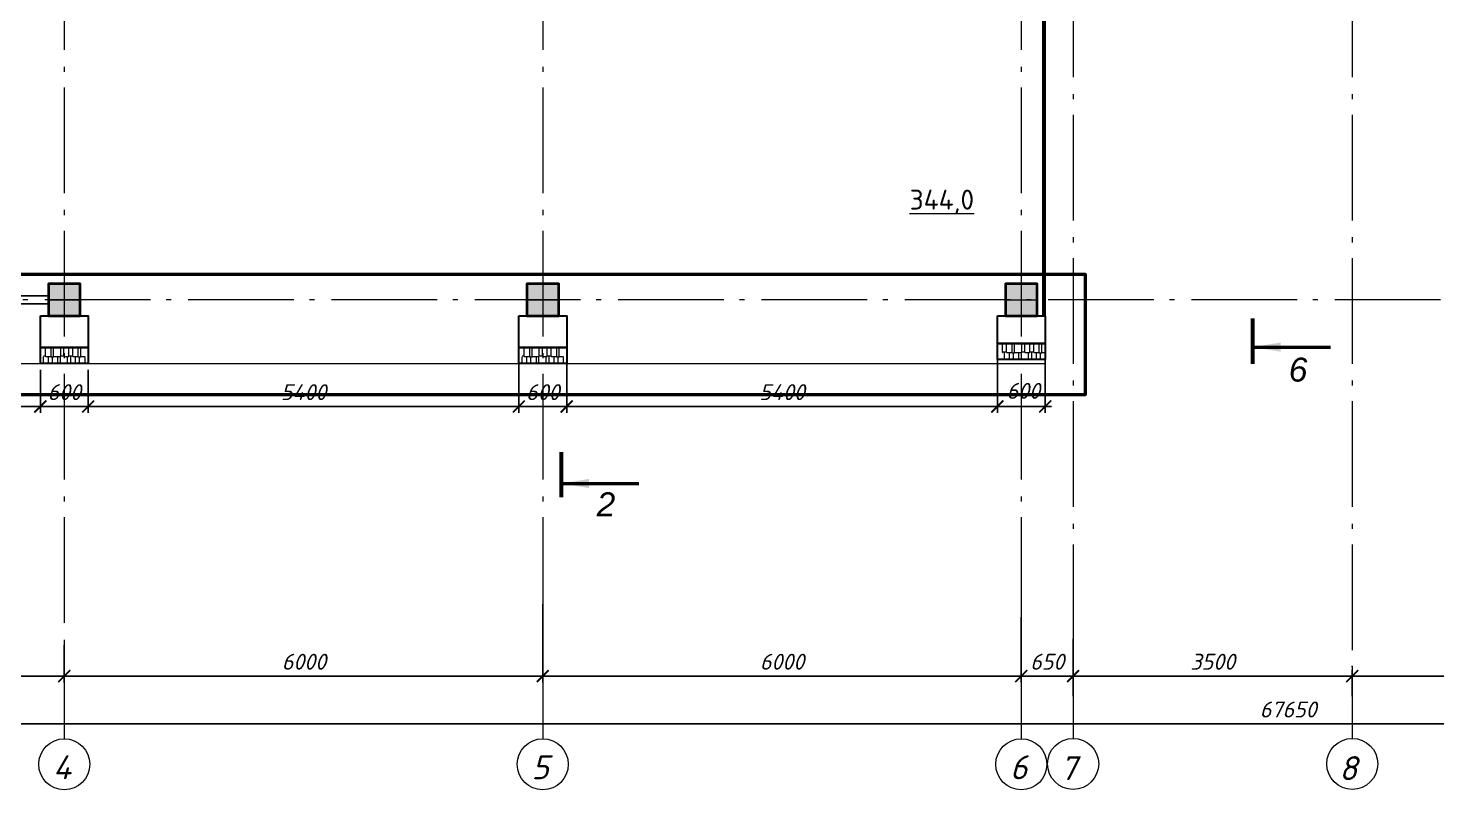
# Model space of a CAD drawing. Header units: millimetres. Extents: x -6419137 to 687965, y -598396 to 179722.
# Drawn here: x 194889 to 212552, y 41514 to 51069 of the extents above; entities that cross this region are included whole.
import ezdxf
from ezdxf.enums import TextEntityAlignment as Align

# ---------------------------------------------------------------- set-up
doc = ezdxf.new("R2010")
doc.units = ezdxf.units.MM
doc.header["$MEASUREMENT"] = 0
doc.linetypes.add('Double Dashed', pattern=[1797.222233, 1325, -211.666656, 63.333344, -197.222233])
doc.linetypes.add('штриховаяX2', pattern=[38.1, 25.4, -12.7])
for name, color, linetype in [('колонны', 7, 'Continuous'), ('оси', 7, 'Continuous'), ('размеры', 7, 'Continuous'), ('стены наруж', 7, 'Continuous'), ('чертеж', 7, 'Continuous')]:
    doc.layers.add(name, color=color, linetype=linetype)
for name, color, linetype, lineweight in [('колонны_Ном._пера__94', 252, 'Continuous', 5), ('колонны_Ном._пера__99', 7, 'Continuous', 40), ('оси_Ном._пера__96', 7, 'Continuous', 5), ('оси_Ном._пера__97', 7, 'Continuous', 20), ('площади_Ном._пера__96', 7, 'Continuous', 13), ('разрезы_Ном._пера__100', 7, 'Continuous', 50), ('разрезы_Ном._пера__97', 7, 'Continuous', 20), ('стены внутр_Ном._пера__96', 7, 'Continuous', 13), ('чертеж_Ном._пера__91', 250, 'Continuous', 5), ('чертеж_Ном._пера__98', 7, 'Continuous', 35), ('штриховка_Ном._пера__93', 253, 'Continuous', 5)]:
    doc.layers.add(name, color=color, linetype=linetype, lineweight=lineweight)
doc.styles.get("Standard").update_dxf_attribs({"font": 'isocpeui.ttf'})
doc.styles.add('СГЕНЕРИР_СТИЛЬ_2', font='gost_2_304-81_type.ttf')
doc.styles.add('СГЕНЕРИР_СТИЛЬ_7', font='ariali.ttf')
doc.dimstyles.get("Standard").update_dxf_attribs({"dimtxt": 150, "dimasz": 100, "dimexe": 100, "dimexo": 100, "dimgap": 80, "dimtad": 1, "dimtoh": 1, "dimdec": 0, "dimzin": 0, "dimdsep": 46, "dimtxsty": 'Standard', "dimblk": 'ARCHTICK', "dimblk2": 'ARCHTICK', "dimcen": 0.09, "dimdle": 100, "dimadec": 0, "dimazin": 0, "dimtfac": 1, "dimtdec": 0, "dimtofl": 0, "dimtmove": 0, "dimatfit": 3, "dimfxl": 1, "dimtolj": 1, "dimtzin": 0, "dimarcsym": 0})
doc.dimstyles.new('STEP', dxfattribs={"dimtxt": 200, "dimasz": 150, "dimexe": 80, "dimexo": 80, "dimgap": 80, "dimtad": 1, "dimdec": 0, "dimzin": 0, "dimdsep": 46, "dimtxsty": 'Standard', "dimblk": 'ARCHTICK', "dimcen": 150, "dimdle": 80, "dimadec": 0, "dimazin": 0, "dimtfac": 1, "dimtdec": 0, "dimtofl": 0, "dimtmove": 1, "dimatfit": 3, "dimfxl": 1, "dimtolj": 1, "dimtzin": 0, "dimarcsym": 0})

# ---------------------------------------------------------------- blocks, each defined once
blk = doc.blocks.new('Связ001')
at = {"layer": 'чертеж', "color": 83, "linetype": 'Continuous', "true_color": 0x7dc93b}
blk.add_line((150, 0), (1209, 0), dxfattribs=at)
blk.add_lwpolyline([(150, 100), (5983, 100), (5983, 0), (150, 0), (150, 100)], dxfattribs=at)
blk = doc.blocks.new('Стандартный маркер сетки_14')
at = {"layer": 'оси_Ном._пера__96', "linetype": 'Double Dashed'}
blk.add_line((900, 0), (76535, 0), dxfattribs=at)
at = {"layer": 'оси_Ном._пера__96', "style": 'СГЕНЕРИР_СТИЛЬ_2'}
for tag, p in [('AC_MarkerText_1_1', (-244, 270)), ('AC_MarkerText_1_2', (77991, 270))]:
    blk.add_attdef(tag, text='', height=350, rotation=180, dxfattribs=at).set_placement(p, align=Align.BOTTOM_LEFT)
blk = doc.blocks.new('Стандартный маркер сетки_17')
at = {"layer": 'оси_Ном._пера__96', "linetype": 'Double Dashed'}
for p, q in [((900, 0), (0, 0)), ((900, 0), (20403, 0)), ((20403, 0), (21303, 0))]:
    blk.add_line(p, q, dxfattribs=at)
blk.add_point((20403, 0), dxfattribs=at)
blk.add_point((20403, 0), dxfattribs=at)
at = {"layer": 'оси_Ном._пера__97', "linetype": 'Continuous'}
blk.add_circle((21623, 0), 320, dxfattribs=at)
at = {"layer": 'оси_Ном._пера__96', "style": 'СГЕНЕРИР_СТИЛЬ_2'}
blk.add_attdef('AC_MarkerText_1', text='', height=350, rotation=90, dxfattribs=at).set_placement((21973, -122), align=Align.BOTTOM_LEFT)
blk = doc.blocks.new('_ArchTick')
at = {"color": 0, "linetype": 'ByBlock', "const_width": 0.15}
blk.add_lwpolyline([(-0.5, -0.5), (0.5, 0.5)], dxfattribs=at)
blk = doc.blocks.new('*D163')
at = {"layer": 'Defpoints', "color": 0, "transparency": 16777216}
for p in [(177342, 43494), (244992, 42690), (244992, 42341)]:
    blk.add_point(p, dxfattribs=at)
at = {"layer": 'размеры', "color": 0, "lineweight": -2, "transparency": 16777216}
for p, q in [((177342, 43414), (177342, 42261)), ((244992, 42610), (244992, 42261)), ((177262, 42341), (245072, 42341))]:
    blk.add_line(p, q, dxfattribs=at)
at = {"layer": 'размеры', "color": 0, "lineweight": -2, "transparency": 16777216, "xscale": 150, "yscale": 150, "zscale": 150, "rotation": 180}
blk.add_blockref('_ArchTick', (177342, 42341), dxfattribs=at)
at = {"layer": 'размеры', "color": 0, "lineweight": -2, "transparency": 16777216, "xscale": 150, "yscale": 150, "zscale": 150}
blk.add_blockref('_ArchTick', (244992, 42341), dxfattribs=at)
at = {"layer": 'размеры', "color": 0, "transparency": 16777216, "insert": (210688, 42522), "char_height": 200, "attachment_point": 5}
blk.add_mtext('\\A1;67650', dxfattribs=at)
blk = doc.blocks.new('*D167')
at = {"layer": 'Defpoints', "color": 0, "transparency": 16777216}
for p in [(189342, 43478), (195342, 43408), (195342, 42941)]:
    blk.add_point(p, dxfattribs=at)
at = {"layer": 'размеры', "color": 0, "lineweight": -2, "transparency": 16777216}
for p, q in [((189342, 43398), (189342, 42861)), ((195342, 43328), (195342, 42861)), ((189262, 42941), (195422, 42941))]:
    blk.add_line(p, q, dxfattribs=at)
at = {"layer": 'размеры', "color": 0, "lineweight": -2, "transparency": 16777216, "xscale": 150, "yscale": 150, "zscale": 150, "rotation": 180}
blk.add_blockref('_ArchTick', (189342, 42941), dxfattribs=at)
at = {"layer": 'размеры', "color": 0, "lineweight": -2, "transparency": 16777216, "xscale": 150, "yscale": 150, "zscale": 150}
blk.add_blockref('_ArchTick', (195342, 42941), dxfattribs=at)
at = {"layer": 'размеры', "color": 0, "transparency": 16777216, "insert": (192347, 43121), "char_height": 200, "attachment_point": 5}
blk.add_mtext('\\A1;6000', dxfattribs=at)
blk = doc.blocks.new('*D168')
at = {"layer": 'Defpoints', "color": 0, "transparency": 16777216}
for p in [(201342, 43549), (195342, 43408), (201342, 42941)]:
    blk.add_point(p, dxfattribs=at)
at = {"layer": 'размеры', "color": 0, "lineweight": -2, "transparency": 16777216}
for p, q in [((201342, 43469), (201342, 42861)), ((195342, 43328), (195342, 42861)), ((195262, 42941), (201422, 42941))]:
    blk.add_line(p, q, dxfattribs=at)
at = {"layer": 'размеры', "color": 0, "lineweight": -2, "transparency": 16777216, "xscale": 150, "yscale": 150, "zscale": 150, "rotation": 180}
blk.add_blockref('_ArchTick', (195342, 42941), dxfattribs=at)
at = {"layer": 'размеры', "color": 0, "lineweight": -2, "transparency": 16777216, "xscale": 150, "yscale": 150, "zscale": 150}
blk.add_blockref('_ArchTick', (201342, 42941), dxfattribs=at)
at = {"layer": 'размеры', "color": 0, "transparency": 16777216, "insert": (198347, 43121), "char_height": 200, "attachment_point": 5}
blk.add_mtext('\\A1;6000', dxfattribs=at)
blk = doc.blocks.new('*D169')
at = {"layer": 'Defpoints', "color": 0, "transparency": 16777216}
for p in [(201342, 43922), (207342, 43761), (207342, 42941)]:
    blk.add_point(p, dxfattribs=at)
at = {"layer": 'размеры', "color": 0, "lineweight": -2, "transparency": 16777216}
for p, q in [((201342, 43842), (201342, 42861)), ((207342, 43681), (207342, 42861)), ((201262, 42941), (207422, 42941))]:
    blk.add_line(p, q, dxfattribs=at)
at = {"layer": 'размеры', "color": 0, "lineweight": -2, "transparency": 16777216, "xscale": 150, "yscale": 150, "zscale": 150, "rotation": 180}
blk.add_blockref('_ArchTick', (201342, 42941), dxfattribs=at)
at = {"layer": 'размеры', "color": 0, "lineweight": -2, "transparency": 16777216, "xscale": 150, "yscale": 150, "zscale": 150}
blk.add_blockref('_ArchTick', (207342, 42941), dxfattribs=at)
at = {"layer": 'размеры', "color": 0, "transparency": 16777216, "insert": (204342, 43121), "char_height": 200, "attachment_point": 5}
blk.add_mtext('\\A1;6000', dxfattribs=at)
blk = doc.blocks.new('*D170')
at = {"layer": 'Defpoints', "color": 0, "transparency": 16777216}
for p in [(207992, 43490), (207342, 43368), (207992, 42941)]:
    blk.add_point(p, dxfattribs=at)
at = {"layer": 'размеры', "color": 0, "lineweight": -2, "transparency": 16777216}
for p, q in [((207342, 43288), (207342, 42861)), ((207992, 43410), (207992, 42861)), ((207262, 42941), (208072, 42941))]:
    blk.add_line(p, q, dxfattribs=at)
at = {"layer": 'размеры', "color": 0, "lineweight": -2, "transparency": 16777216, "xscale": 150, "yscale": 150, "zscale": 150, "rotation": 180}
blk.add_blockref('_ArchTick', (207342, 42941), dxfattribs=at)
at = {"layer": 'размеры', "color": 0, "lineweight": -2, "transparency": 16777216, "xscale": 150, "yscale": 150, "zscale": 150}
blk.add_blockref('_ArchTick', (207992, 42941), dxfattribs=at)
at = {"layer": 'размеры', "color": 0, "transparency": 16777216, "insert": (207667, 43121), "char_height": 200, "attachment_point": 5}
blk.add_mtext('\\A1;650', dxfattribs=at)
blk = doc.blocks.new('*D171')
at = {"layer": 'Defpoints', "color": 0, "transparency": 16777216}
for p in [(211492, 42941), (207992, 42610), (211492, 42610)]:
    blk.add_point(p, dxfattribs=at)
at = {"layer": 'размеры', "color": 0, "lineweight": -2, "transparency": 16777216}
for p, q in [((207912, 42941), (211572, 42941)), ((207992, 42690), (207992, 43021)), ((211492, 42690), (211492, 43021))]:
    blk.add_line(p, q, dxfattribs=at)
at = {"layer": 'размеры', "color": 0, "lineweight": -2, "transparency": 16777216, "xscale": 150, "yscale": 150, "zscale": 150, "rotation": 180}
blk.add_blockref('_ArchTick', (207992, 42941), dxfattribs=at)
at = {"layer": 'размеры', "color": 0, "lineweight": -2, "transparency": 16777216, "xscale": 150, "yscale": 150, "zscale": 150}
blk.add_blockref('_ArchTick', (211492, 42941), dxfattribs=at)
at = {"layer": 'размеры', "color": 0, "transparency": 16777216, "insert": (209742, 43121), "char_height": 200, "attachment_point": 5}
blk.add_mtext('\\A1;3500', dxfattribs=at)
blk = doc.blocks.new('*D172')
at = {"layer": 'Defpoints', "color": 0, "transparency": 16777216}
for p in [(211492, 43060), (217492, 42941), (217492, 42610)]:
    blk.add_point(p, dxfattribs=at)
at = {"layer": 'размеры', "color": 0, "lineweight": -2, "transparency": 16777216}
for p, q in [((211412, 42941), (217572, 42941)), ((211492, 42980), (211492, 42861)), ((217492, 42690), (217492, 43021))]:
    blk.add_line(p, q, dxfattribs=at)
at = {"layer": 'размеры', "color": 0, "lineweight": -2, "transparency": 16777216, "xscale": 150, "yscale": 150, "zscale": 150, "rotation": 180}
blk.add_blockref('_ArchTick', (211492, 42941), dxfattribs=at)
at = {"layer": 'размеры', "color": 0, "lineweight": -2, "transparency": 16777216, "xscale": 150, "yscale": 150, "zscale": 150}
blk.add_blockref('_ArchTick', (217492, 42941), dxfattribs=at)
at = {"layer": 'размеры', "color": 0, "transparency": 16777216, "insert": (214497, 43121), "char_height": 200, "attachment_point": 5}
blk.add_mtext('\\A1;6000', dxfattribs=at)
blk = doc.blocks.new('*D199')
at = {"layer": 'Defpoints', "color": 0, "transparency": 16777216}
for p in [(189642, 46991), (195042, 46861), (195042, 46323)]:
    blk.add_point(p, dxfattribs=at)
at = {"layer": 'размеры', "color": 0, "lineweight": -2, "transparency": 16777216}
for p, q in [((189642, 46911), (189642, 46243)), ((195042, 46781), (195042, 46243)), ((189562, 46323), (195122, 46323))]:
    blk.add_line(p, q, dxfattribs=at)
at = {"layer": 'размеры', "color": 0, "lineweight": -2, "transparency": 16777216, "xscale": 150, "yscale": 150, "zscale": 150, "rotation": 180}
blk.add_blockref('_ArchTick', (189642, 46323), dxfattribs=at)
at = {"layer": 'размеры', "color": 0, "lineweight": -2, "transparency": 16777216, "xscale": 150, "yscale": 150, "zscale": 150}
blk.add_blockref('_ArchTick', (195042, 46323), dxfattribs=at)
at = {"layer": 'размеры', "color": 0, "transparency": 16777216, "insert": (192342, 46503), "char_height": 200, "attachment_point": 5}
blk.add_mtext('\\A1;5400', dxfattribs=at)
blk = doc.blocks.new('*D200')
at = {"layer": 'Defpoints', "color": 0, "transparency": 16777216}
for p in [(195042, 46861), (195642, 46861), (195642, 46323)]:
    blk.add_point(p, dxfattribs=at)
at = {"layer": 'размеры', "color": 0, "lineweight": -2, "transparency": 16777216}
for p, q in [((195042, 46781), (195042, 46243)), ((195642, 46781), (195642, 46243)), ((194962, 46323), (195722, 46323))]:
    blk.add_line(p, q, dxfattribs=at)
at = {"layer": 'размеры', "color": 0, "lineweight": -2, "transparency": 16777216, "xscale": 150, "yscale": 150, "zscale": 150, "rotation": 180}
blk.add_blockref('_ArchTick', (195042, 46323), dxfattribs=at)
at = {"layer": 'размеры', "color": 0, "lineweight": -2, "transparency": 16777216, "xscale": 150, "yscale": 150, "zscale": 150}
blk.add_blockref('_ArchTick', (195642, 46323), dxfattribs=at)
at = {"layer": 'размеры', "color": 0, "transparency": 16777216, "insert": (195342, 46503), "char_height": 200, "attachment_point": 5}
blk.add_mtext('\\A1;600', dxfattribs=at)
blk = doc.blocks.new('*D201')
at = {"layer": 'Defpoints', "color": 0, "transparency": 16777216}
for p in [(195642, 46861), (201042, 46961), (201042, 46323)]:
    blk.add_point(p, dxfattribs=at)
at = {"layer": 'размеры', "color": 0, "lineweight": -2, "transparency": 16777216}
for p, q in [((201042, 46881), (201042, 46243)), ((195642, 46781), (195642, 46243)), ((195562, 46323), (201122, 46323))]:
    blk.add_line(p, q, dxfattribs=at)
at = {"layer": 'размеры', "color": 0, "lineweight": -2, "transparency": 16777216, "xscale": 150, "yscale": 150, "zscale": 150, "rotation": 180}
blk.add_blockref('_ArchTick', (195642, 46323), dxfattribs=at)
at = {"layer": 'размеры', "color": 0, "lineweight": -2, "transparency": 16777216, "xscale": 150, "yscale": 150, "zscale": 150}
blk.add_blockref('_ArchTick', (201042, 46323), dxfattribs=at)
at = {"layer": 'размеры', "color": 0, "transparency": 16777216, "insert": (198342, 46503), "char_height": 200, "attachment_point": 5}
blk.add_mtext('\\A1;5400', dxfattribs=at)
blk = doc.blocks.new('*D202')
at = {"layer": 'Defpoints', "color": 0, "transparency": 16777216}
for p in [(201042, 47111), (201642, 47111), (201642, 46323)]:
    blk.add_point(p, dxfattribs=at)
at = {"layer": 'размеры', "color": 0, "lineweight": -2, "transparency": 16777216}
for p, q in [((201042, 47031), (201042, 46243)), ((201642, 47031), (201642, 46243)), ((200962, 46323), (201722, 46323))]:
    blk.add_line(p, q, dxfattribs=at)
at = {"layer": 'размеры', "color": 0, "lineweight": -2, "transparency": 16777216, "xscale": 150, "yscale": 150, "zscale": 150, "rotation": 180}
blk.add_blockref('_ArchTick', (201042, 46323), dxfattribs=at)
at = {"layer": 'размеры', "color": 0, "lineweight": -2, "transparency": 16777216, "xscale": 150, "yscale": 150, "zscale": 150}
blk.add_blockref('_ArchTick', (201642, 46323), dxfattribs=at)
at = {"layer": 'размеры', "color": 0, "transparency": 16777216, "insert": (201342, 46503), "char_height": 200, "attachment_point": 5}
blk.add_mtext('\\A1;600', dxfattribs=at)
blk = doc.blocks.new('*D203')
at = {"layer": 'Defpoints', "color": 0, "transparency": 16777216}
for p in [(207042, 47111), (207642, 47073), (207642, 46323)]:
    blk.add_point(p, dxfattribs=at)
at = {"layer": 'размеры', "color": 0, "lineweight": -2, "transparency": 16777216}
for p, q in [((207042, 47031), (207042, 46243)), ((207642, 46993), (207642, 46243)), ((206962, 46323), (207722, 46323))]:
    blk.add_line(p, q, dxfattribs=at)
at = {"layer": 'размеры', "color": 0, "lineweight": -2, "transparency": 16777216, "xscale": 150, "yscale": 150, "zscale": 150, "rotation": 180}
blk.add_blockref('_ArchTick', (207042, 46323), dxfattribs=at)
at = {"layer": 'размеры', "color": 0, "lineweight": -2, "transparency": 16777216, "xscale": 150, "yscale": 150, "zscale": 150}
blk.add_blockref('_ArchTick', (207642, 46323), dxfattribs=at)
at = {"layer": 'размеры', "color": 0, "transparency": 16777216, "insert": (207367, 46519), "char_height": 200, "attachment_point": 5}
blk.add_mtext('\\A1;600', dxfattribs=at)
blk = doc.blocks.new('Колонна_15_1', base_point=(22379, 71856))
at = {"layer": 'колонны_Ном._пера__94', "linetype": 'Continuous'}
blk.add_hatch(color=256, dxfattribs=at).paths.add_polyline_path([(22179, 71647), (22579, 71647), (22579, 72047), (22179, 72047)])
at = {"layer": 'колонны_Ном._пера__94', "color": 253, "lineweight": 5, "true_color": 0xa3a3a3}
for points in [[(22379, 72047), (22379, 71647)], [(22179, 71847), (22579, 71847)]]:
    blk.add_lwpolyline(points, dxfattribs=at)
at = {"layer": 'колонны_Ном._пера__99', "linetype": 'Continuous', "flags": 128}
blk.add_lwpolyline([(22179, 71647), (22579, 71647), (22579, 72047), (22179, 72047)], close=True, dxfattribs=at)
blk = doc.blocks.new('*D251')
at = {"layer": 'Defpoints', "color": 0, "transparency": 16777216}
for p in [(201642, 47031), (207042, 46885), (207042, 46323)]:
    blk.add_point(p, dxfattribs=at)
at = {"layer": 'размеры', "color": 0, "lineweight": -2, "transparency": 16777216}
for p, q in [((201642, 46951), (201642, 46243)), ((207042, 46805), (207042, 46243)), ((201562, 46323), (207122, 46323))]:
    blk.add_line(p, q, dxfattribs=at)
at = {"layer": 'размеры', "color": 0, "lineweight": -2, "transparency": 16777216, "xscale": 150, "yscale": 150, "zscale": 150, "rotation": 180}
blk.add_blockref('_ArchTick', (201642, 46323), dxfattribs=at)
at = {"layer": 'размеры', "color": 0, "lineweight": -2, "transparency": 16777216, "xscale": 150, "yscale": 150, "zscale": 150}
blk.add_blockref('_ArchTick', (207042, 46323), dxfattribs=at)
at = {"layer": 'размеры', "color": 0, "transparency": 16777216, "insert": (204342, 46503), "char_height": 200, "attachment_point": 5}
blk.add_mtext('\\A1;5400', dxfattribs=at)
blk = doc.blocks.new('Стандартный маркер сетки')
at = {"layer": 'оси_Ном._пера__96', "linetype": 'Double Dashed'}
for p, q in [((900, 0), (0, 0)), ((900, 0), (17157, 0)), ((17157, 0), (18057, 0))]:
    blk.add_line(p, q, dxfattribs=at)
blk.add_point((17157, 0), dxfattribs=at)
blk.add_point((17157, 0), dxfattribs=at)
at = {"layer": 'оси_Ном._пера__97', "linetype": 'Continuous'}
blk.add_circle((18377, 0), 320, dxfattribs=at)
at = {"layer": 'оси_Ном._пера__96', "style": 'СГЕНЕРИР_СТИЛЬ_2'}
blk.add_attdef('AC_MarkerText_1', text='', height=350, rotation=90, dxfattribs=at).set_placement((18727, -87), align=Align.BOTTOM_LEFT)
blk = doc.blocks.new('A$C28FD1EF7')
at = {"layer": 'разрезы_Ном._пера__100', "linetype": 'Continuous', "const_width": 50}
for points in [[(-12303, -10515), (-12303, -11088)], [(-20974, -12189), (-20974, -12761)]]:
    blk.add_lwpolyline(points, dxfattribs=at)
at = {"layer": 'разрезы_Ном._пера__97', "char_height": 300, "attachment_point": 6, "style": 'СГЕНЕРИР_СТИЛЬ_7'}
for s, insert in [('6', (-11618, -11159)), ('2', (-20296, -12846))]:
    blk.add_mtext(s, dxfattribs=dict(at, insert=insert))
at = {"layer": 'разрезы_Ном._пера__100', "linetype": 'Continuous', "lineweight": 9}
for points in [[(-12303, -10874), (-11330, -10874)], [(-20974, -12585), (-20001, -12585)]]:
    blk.add_leader(points, dimstyle='Standard', override={"dimasz": 350, "dimgap": 80, "dimtad": 0}, dxfattribs=at)

msp = doc.modelspace()

# ---------------------------------------------------------------- hatches: boundary and pattern name
at = {"layer": 'штриховка_Ном._пера__93'}
h = msp.add_hatch(dxfattribs=at)
h.set_pattern_fill('AR-RSHKE', color=256, scale=10, style=0)
h.set_pattern_definition([(0, (357942.87, 50191.59), (255, 120), [60, -50, 70, -30, 90, -40]), (0, (358002.87, 50196.59), (255, 120), [50, -190, 40, -60]), (0, (358122.87, 50184.09), (255, 120), [30, -310]), (90, (357942.87, 50191.59), (-85, 120), [115, -365]), (90, (358002.87, 50191.59), (-85, 120), [112.5, -367.5]), (90, (358052.87, 50191.59), (-85, 120), [105, -375]), (90, (358122.87, 50184.09), (-85, 120), [115, -365]), (90, (358152.87, 50184.09), (-85, 120), [115, -365]), (90, (358242.87, 50191.59), (-85, 120), [110, -370])])
h.paths.add_polyline_path([(195441.7, 47061.5), (195082.3, 47061.5), (195082.3, 46861.5), (195441.7, 46861.5)])
h.paths.add_polyline_path([(195603.3, 47061.5), (195441.7, 47061.5), (195441.7, 46861.5), (195603.3, 46861.5)])
h = msp.add_hatch(dxfattribs=at)
h.set_pattern_fill('AR-RSHKE', color=256, scale=10, style=0)
h.set_pattern_definition([(0, (363942.87, 50191.59), (255, 120), [60, -50, 70, -30, 90, -40]), (0, (364002.87, 50196.59), (255, 120), [50, -190, 40, -60]), (0, (364122.87, 50184.09), (255, 120), [30, -310]), (90, (363942.87, 50191.59), (-85, 120), [115, -365]), (90, (364002.87, 50191.59), (-85, 120), [112.5, -367.5]), (90, (364052.87, 50191.59), (-85, 120), [105, -375]), (90, (364122.87, 50184.09), (-85, 120), [115, -365]), (90, (364152.87, 50184.09), (-85, 120), [115, -365]), (90, (364242.87, 50191.59), (-85, 120), [110, -370])])
h.paths.add_polyline_path([(201441.7, 47061.5), (201082.3, 47061.5), (201082.3, 46861.5), (201441.7, 46861.5)])
h.paths.add_polyline_path([(201603.3, 47061.5), (201441.7, 47061.5), (201441.7, 46861.5), (201603.3, 46861.5)])
h = msp.add_hatch(dxfattribs=at)
h.set_pattern_fill('AR-RSHKE', color=256, scale=10, style=0)
h.set_pattern_definition([(0, (369992.87, 50241.59), (255, 120), [60, -50, 70, -30, 90, -40]), (0, (370052.87, 50246.59), (255, 120), [50, -190, 40, -60]), (0, (370172.87, 50234.09), (255, 120), [30, -310]), (90, (369992.87, 50241.59), (-85, 120), [115, -365]), (90, (370052.87, 50241.59), (-85, 120), [112.5, -367.5]), (90, (370102.87, 50241.59), (-85, 120), [105, -375]), (90, (370172.87, 50234.09), (-85, 120), [115, -365]), (90, (370202.87, 50234.09), (-85, 120), [115, -365]), (90, (370292.87, 50241.59), (-85, 120), [110, -370])])
h.paths.add_polyline_path([(207491.7, 47111.5), (207102.3, 47111.5), (207102.3, 46911.5), (207491.7, 46911.5)])
h.paths.add_polyline_path([(207642.3, 47111.5), (207491.7, 47111.5), (207491.7, 46911.5), (207642.3, 46911.5)])

# ---------------------------------------------------------------- linework, layer by layer
at = {"layer": 'Defpoints', "color": 8, "linetype": 'штриховаяX2', "lineweight": 5, "ltscale": 5, "true_color": 0x737373, "const_width": 0.5}
msp.add_lwpolyline([(207542.6, 47861.5), (207142.3, 47861.5), (207142.3, 53461.5), (207542.6, 53461.5)], close=True, dxfattribs=at)
at = {"layer": 'Defpoints', "color": 8, "linetype": 'штриховаяX2', "lineweight": 5, "ltscale": 5, "true_color": 0x737373}
for points, const_width in [([(207142.3, 47861.5), (195542.3, 47861.5)], 0.5), ([(207142.3, 47461.5), (195542.3, 47461.5)], 1)]:
    msp.add_lwpolyline(points, dxfattribs=dict(at, const_width=const_width))
at = {"layer": 'стены внутр_Ном._пера__96', "color": 83, "linetype": 'штриховаяX2', "ltscale": 10, "true_color": 0x7dc93b, "const_width": 50}
msp.add_lwpolyline([(207627, 53062.3), (207627, 53062.3), (207627, 47461.5)], dxfattribs=at)
at = {"layer": 'стены наруж', "lineweight": 30}
for points in [[(195042.3, 47461.5), (195642.3, 47461.5), (195642.3, 47061.5), (195042.3, 47061.5)], [(201042.3, 47461.5), (201642.3, 47461.5), (201642.3, 47061.5), (201042.3, 47061.5)], [(207042.3, 47461.5), (207642.3, 47461.5), (207642.3, 47111.5), (207042.3, 47111.5)], [(195042.3, 47061.5), (195642.3, 47061.5), (195642.3, 46861.5), (195042.3, 46861.5)], [(201042.3, 47061.5), (201642.3, 47061.5), (201642.3, 46861.5), (201042.3, 46861.5)], [(207042.3, 47111.5), (207642.3, 47111.5), (207642.3, 46911.5), (207042.3, 46911.5)]]:
    msp.add_lwpolyline(points, close=True, dxfattribs=at)
at = {"layer": 'чертеж', "color": 5, "lineweight": 0}
msp.add_lwpolyline([(207642.3, 59705.9), (207642.3, 62711.5), (200687.6, 62711.5), (200687.6, 60058.7), (176692.3, 60064.2), (176692.3, 46861.5), (207642.3, 46861.5), (207642.3, 59705.9)], dxfattribs=at)
at = {"layer": 'чертеж_Ном._пера__91', "color": 1, "lineweight": 53}
msp.add_lwpolyline([(176405.9, 47981.5), (208142.7, 47981.5), (208142.7, 46468.5), (176405.9, 46468.5)], close=True, dxfattribs=at)

# ---------------------------------------------------------------- block references
at = {"layer": 'колонны'}
for p in [(195342.3, 47670.4), (201342.3, 47670.4), (207342.3, 47670.4)]:
    msp.add_blockref('Колонна_15_1', p, dxfattribs=at)
at = {"layer": 'оси', "color": 251, "lineweight": 5}
ref = msp.add_blockref('Стандартный маркер сетки_17', (207992.3, 63462.9), dxfattribs=dict(at, zscale=1000, rotation=270))
ref.add_attrib('AC_MarkerText_1', '7', dxfattribs={"color": 7, "linetype": 'Continuous', "lineweight": 13, "height": 300, "rotation": 360}).set_placement((207827.9, 41546), align=Align.BOTTOM_LEFT)
ref = msp.add_blockref('Стандартный маркер сетки_17', (211492.3, 63462.9), dxfattribs=dict(at, zscale=1000, rotation=270))
ref.add_attrib('AC_MarkerText_1', '8', dxfattribs={"color": 7, "linetype": 'Continuous', "lineweight": 13, "height": 300, "rotation": 360}).set_placement((211327.9, 41546), align=Align.BOTTOM_LEFT)
ref = msp.add_blockref('Стандартный маркер сетки', (195342.3, 60211.3), dxfattribs=dict(at, zscale=1000, rotation=270))
ref.add_attrib('AC_MarkerText_1', '4', dxfattribs={"color": 7, "linetype": 'Continuous', "lineweight": 13, "height": 300, "rotation": 360}).set_placement((195200.3, 41557.3), align=Align.BOTTOM_LEFT)
ref = msp.add_blockref('Стандартный маркер сетки', (201342.3, 60211.3), dxfattribs=dict(at, zscale=1000, rotation=270))
ref.add_attrib('AC_MarkerText_1', '5', dxfattribs={"color": 7, "linetype": 'Continuous', "lineweight": 13, "height": 300, "rotation": 360}).set_placement((201200.3, 41557.3), align=Align.BOTTOM_LEFT)
ref = msp.add_blockref('Стандартный маркер сетки', (207342.3, 60211.3), dxfattribs=dict(at, zscale=1000, rotation=270))
ref.add_attrib('AC_MarkerText_1', '6', dxfattribs={"color": 7, "linetype": 'Continuous', "lineweight": 13, "height": 300, "rotation": 360}).set_placement((207200.3, 41557.3), align=Align.BOTTOM_LEFT)
at = {"layer": 'оси', "color": 251, "lineweight": 5, "zscale": 1000, "rotation": 180}
msp.add_blockref('Стандартный маркер сетки_14', (249443.3, 47661.5), dxfattribs=at)
at = {"layer": 'разрезы_Ном._пера__100'}
msp.add_blockref('A$C28FD1EF7', (222547.5, 57942.4), dxfattribs=at)
at = {"layer": 'чертеж_Ном._пера__98', "linetype": 'Continuous', "xscale": 0.9584354169361498, "zscale": 1000}
msp.add_blockref('Связ001', (189408, 47611.5), dxfattribs=at)

# ---------------------------------------------------------------- texts
at = {"layer": 'площади_Ном._пера__96', "insert": (205942.1, 48734.7), "char_height": 250, "attachment_point": 7}
msp.add_mtext('{\\fISOCPEUR|b0|i0|c204|p34;\\L344,0}', dxfattribs=at)

# ---------------------------------------------------------------- dimensions: what is measured, and where the dimension line sits
at = {"layer": 'размеры'}
for base, p1, p2, picture, middle in [((195042.3, 46323.2), (189642.3, 46991.5), (195042.3, 46861.5), '*D199', (192342.3, 46323.2)), ((201642.3, 46323.2), (201042.3, 47111.5), (201642.3, 47111.5), '*D202', (201342.3, 46323.2)), ((207042.3, 46323.2), (201642.3, 47031.5), (207042.3, 46885.3), '*D251', (204342.3, 46323.2)), ((207642.3, 46323.2), (207042.3, 47111.5), (207642.3, 47072.6), '*D203', (207367.3, 46339)), ((195642.3, 46323.2), (195042.3, 46861.5), (195642.3, 46861.5), '*D200', (195342.3, 46323.2)), ((201042.3, 46323.2), (195642.3, 46861.5), (201042.3, 46961.5), '*D201', (198342.3, 46323.2)), ((207342.3, 42941), (201342.3, 43921.6), (207342.3, 43760.8), '*D169', (204342.3, 42941)), ((244992.3, 42341), (177342.3, 43493.9), (244992.3, 42689.5), '*D163', (210688.4, 42341)), ((195342.3, 42941), (189342.3, 43477.6), (195342.3, 43407.8), '*D167', (192347, 42941)), ((201342.3, 42941), (195342.3, 43407.8), (201342.3, 43548.8), '*D168', (198347, 42941)), ((207992.3, 42941), (207342.3, 43367.8), (207992.3, 43490.5), '*D170', (207667.3, 42941)), ((211492.3, 42941), (207992.3, 42609.5), (211492.3, 42609.5), '*D171', (209742.3, 42941)), ((217492.3, 42941), (211492.3, 43059.5), (217492.3, 42609.5), '*D172', (214497, 42941))]:
    dim = msp.add_linear_dim(base=base, p1=p1, p2=p2, dimstyle='STEP', dxfattribs=at)
    dim.commit()
    dim.dimension.update_dxf_attribs({"geometry": picture, "text_midpoint": middle, "dimtype": 160})

doc.saveas('drawing.dxf')
